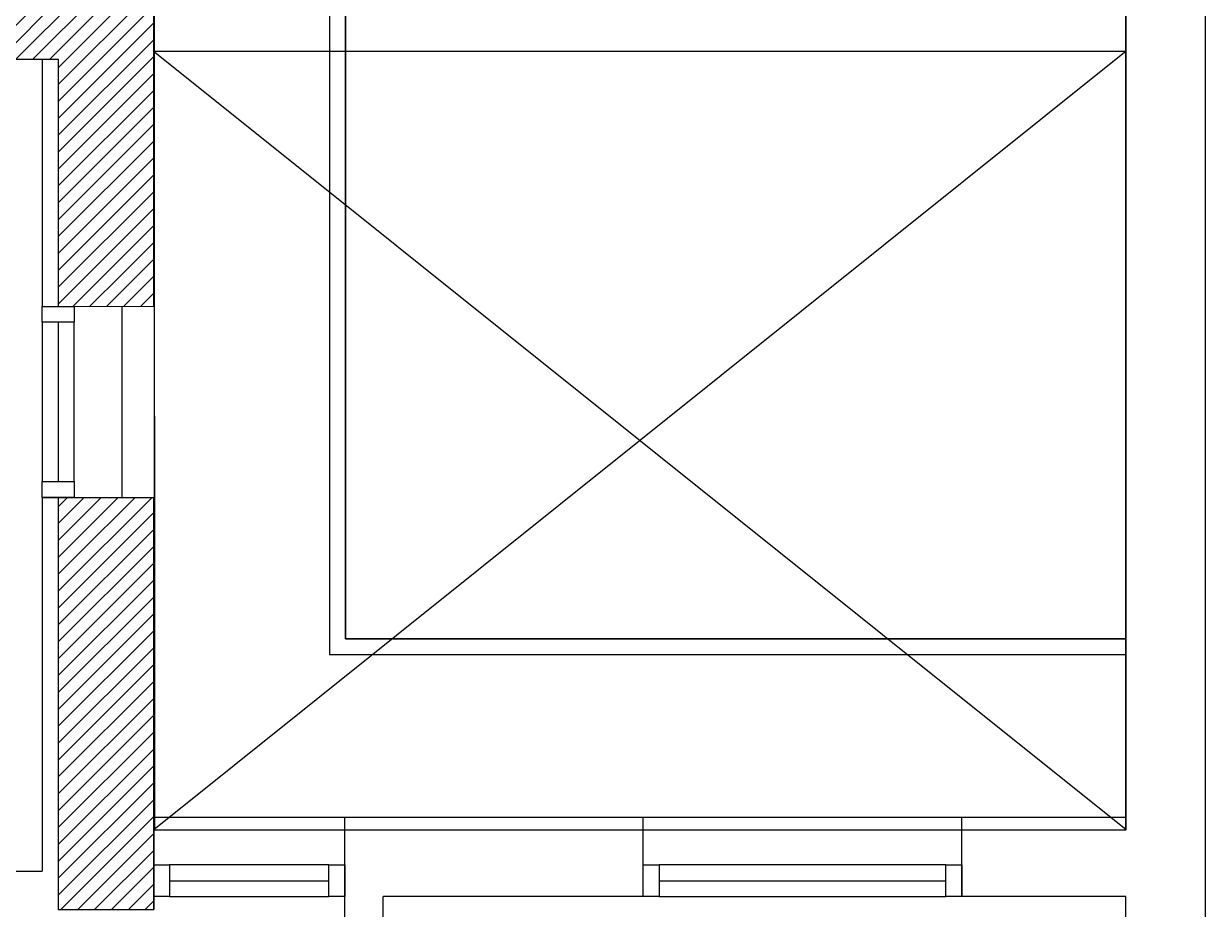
# Model space of a CAD drawing. Extents: x -678889171 to 586587, y -792238163 to 335485.
# Drawn here: x 74781 to 78490, y 73307 to 76089 of the extents above; entities that cross this region are included whole.
import ezdxf

# ---------------------------------------------------------------- set-up
doc = ezdxf.new("R2010")
doc.units = 0
doc.header["$MEASUREMENT"] = 0
doc.set_wipeout_variables(frame=1)
doc.linetypes.add('XR-A-9TH-FLOOR$0$XR-A-CORE$0$$0$HIDDEN-Z', pattern=[3, 2, -1])
doc.linetypes.add('XR-Ducts$0$XR-A-CORE$0$$0$HIDDEN-Z', pattern=[3, 2, -1])
for name, color, linetype in [('XR-A-9TH-FLOOR$0$A-WALL', 252, 'Continuous'), ('XR-A-9TH-FLOOR$0$XR-A-9TH-OLD DESIGN$0$A-WALL', 252, 'Continuous'), ('XR-A-col-910$0$A-COLS', 252, 'Continuous'), ('XR-A-col-910$0$A-SITE-PATT', 252, 'Continuous'), ('XR-A-ST Cat Walk$0$A-FLOR-HRAL', 252, 'Continuous'), ('XR-A-ST Cat Walk$0$A-FLOR-STRS', 252, 'Continuous'), ('XR-A-TYP38$0$XR-A-4TH-OLD DESIGN$0$A-WALL', 252, 'Continuous'), ('XR-A-TYP38$0$XR-A-4TH-OLD DESIGN$0$XR-A-TYP-2-3-4-6-7-8-9-10$0$A-GLAZ', 252, 'Continuous'), ('XR-Ducts$0$XR-A-CORE$0$$0$61-EGY-21-AR-1-GR-0A$0$A-FLOR-OPEN', 252, 'Continuous')]:
    doc.layers.add(name, color=color, linetype=linetype)
for name, color, linetype, lineweight in [('XR-A-9TH-FLOOR$0$XR-A-CORE$0$$0$A-DOOR-OVHD', 252, 'XR-A-9TH-FLOOR$0$XR-A-CORE$0$$0$HIDDEN-Z', 9), ('XR-A-TYP38$0$XR-A-4TH-OLD DESIGN$0$2nd floor towers$0$xref units$0$000 typical apartment(1st  to 11)rev01$0$A-WALL-PRHT', 252, 'Continuous', 20), ('XR-Ducts$0$XR-A-CORE$0$$0$A-DOOR-OVHD', 252, 'XR-Ducts$0$XR-A-CORE$0$$0$HIDDEN-Z', 9)]:
    doc.layers.add(name, color=color, linetype=linetype, lineweight=lineweight)

# ---------------------------------------------------------------- blocks, each defined once
blk = doc.blocks.new('XR-A-ST Cat Walk')
at = {"layer": 'XR-A-ST Cat Walk$0$A-FLOR-HRAL', "elevation": 0}
for points in [[(81038.6, 62882.1), (80488.8, 62880.2), (80490.7, 64685.1), (78540.3, 64684.2), (78542.1, 60585.1), (81040.1, 60585)], [(81038.7, 62832.1), (80438.7, 62830), (80440.7, 64635.1), (78590.3, 64634.3), (78592.1, 60635.1), (81040.1, 60635)]]:
    blk.add_lwpolyline(points, dxfattribs=at)
at = {"layer": 'XR-A-ST Cat Walk$0$A-FLOR-STRS', "elevation": 0}
blk.add_lwpolyline([(81038.7, 62830), (81041.3, 65235.1), (77990, 65235.1), (77992.3, 60035.1), (81039.9, 60035), (81040.1, 60635), (78592.1, 60635.1), (78590.3, 64635.1), (80440.7, 64635.1), (80438.7, 62830)], close=True, dxfattribs=at)
blk = doc.blocks.new('XR-A-col-910$0$col02')
at = {"layer": 'XR-A-col-910$0$A-SITE-PATT'}
h = blk.add_hatch(dxfattribs=at)
h.set_pattern_fill('ANSI31', color=256, scale=300)
h.paths.add_polyline_path([(66279.1, 60365.4), (66279.1, 66065.4), (65979.1, 66065.4), (65979.1, 63435.4), (58829.1, 63435.4), (58829.1, 63035.4), (65979.1, 63035.4), (65979.1, 60365.4)])
at = {"layer": 'XR-A-col-910$0$A-COLS'}
blk.add_lwpolyline([(66279.1, 60365.4), (66279.1, 66065.4), (65979.1, 66065.4), (65979.1, 63435.4), (58829.1, 63435.4), (58829.1, 63035.4), (65979.1, 63035.4), (65979.1, 60365.4)], close=True, dxfattribs=at)
blk = doc.blocks.new('XR-A-col-910')
at = {"layer": 'XR-A-col-910$0$A-SITE-PATT'}
blk.add_blockref('XR-A-col-910$0$col02', (11710.9, -580.4), dxfattribs=at)
blk = doc.blocks.new('XR-Ducts')
at = {"layer": 'XR-Ducts$0$XR-A-CORE$0$$0$61-EGY-21-AR-1-GR-0A$0$A-FLOR-OPEN'}
for p, q in [((81041.4, 60035), (77988.2, 62480)), ((77990, 62480), (81041.4, 62480)), ((81041.4, 62480), (77990, 60035))]:
    blk.add_line(p, q, dxfattribs=at)
at = {"layer": 'XR-Ducts$0$XR-A-CORE$0$$0$A-DOOR-OVHD'}
blk.add_lwpolyline([(78582.9, 60035), (81041.4, 60035), (81041.4, 65235), (77988.2, 65235), (77990, 65485), (77990, 60035)], close=True, dxfattribs=at)
blk = doc.blocks.new('*U1458')
at = {"layer": 'XR-A-TYP38$0$XR-A-4TH-OLD DESIGN$0$XR-A-TYP-2-3-4-6-7-8-9-10$0$A-GLAZ'}
for p, q in [((80476.1, 59997.1), (79576.1, 59997.1)), ((79576.1, 59947.1), (80476.1, 59947.1)), ((79576.1, 59897.1), (80476.1, 59897.1))]:
    blk.add_line(p, q, dxfattribs=at)
blk.add_lwpolyline([(79526.1, 60147.1), (80526.1, 60147.1)], dxfattribs=at)
for points in [[(79526.1, 59997.1), (79576.1, 59997.1), (79576.1, 59897.1), (79526.1, 59897.1)], [(80476.1, 59997.1), (80526.1, 59997.1), (80526.1, 59897.1), (80476.1, 59897.1)]]:
    blk.add_lwpolyline(points, close=True, dxfattribs=at)
blk = doc.blocks.new('*U1459')
at = {"layer": 'XR-A-TYP38$0$XR-A-4TH-OLD DESIGN$0$XR-A-TYP-2-3-4-6-7-8-9-10$0$A-GLAZ'}
for p, q in [((80477.1, 59997.1), (79977.1, 59997.1)), ((79977.1, 59947.1), (80477.1, 59947.1)), ((79977.1, 59897.1), (80477.1, 59897.1))]:
    blk.add_line(p, q, dxfattribs=at)
blk.add_lwpolyline([(79927.1, 60147.1), (80527.1, 60147.1)], dxfattribs=at)
for points in [[(79927.1, 59997.1), (79977.1, 59997.1), (79977.1, 59897.1), (79927.1, 59897.1)], [(80477.1, 59997.1), (80527.1, 59997.1), (80527.1, 59897.1), (80477.1, 59897.1)]]:
    blk.add_lwpolyline(points, close=True, dxfattribs=at)
blk = doc.blocks.new('XR-A-TYP38')
at = {"layer": 'XR-A-TYP38$0$XR-A-4TH-OLD DESIGN$0$A-WALL'}
for p, q in [((79526.1, 59825), (78710, 59825)), ((81040, 59825), (80526.1, 59825))]:
    blk.add_line(p, q, dxfattribs=at)
for points in [[(80526.1, 60075), (81040, 60075), (81040, 62655)], [(81290, 55200), (81290, 62655)], [(77990, 60077.2), (77990, 59785)], [(78590, 57635), (78590, 60075)], [(78590, 60075), (79526.1, 60075)], [(79526.1, 59825), (79526.1, 60075)], [(80526.1, 59825), (80526.1, 60075)], [(76440, 59905), (77640, 59905)], [(78710, 56400), (78710, 59825)], [(81040, 56400), (81040, 59825)]]:
    blk.add_lwpolyline(points, dxfattribs=at)
at = {"layer": 'XR-A-TYP38$0$XR-A-4TH-OLD DESIGN$0$XR-A-TYP-2-3-4-6-7-8-9-10$0$A-GLAZ'}
for name, p in [('*U1459', (-1937.1, -72.1)), ('*U1458', (0, -72.1))]:
    blk.add_blockref(name, p, dxfattribs=at)
blk.add_wipeout([(77640, 61678.7), (77990, 61677.5), (77990, 61078.7), (77640, 61078.7)]).dxf.layer = 'XR-A-TYP38$0$XR-A-4TH-OLD DESIGN$0$2nd floor towers$0$xref units$0$000 typical apartment(1st  to 11)rev01$0$A-WALL-PRHT'
at = {"layer": 'XR-A-TYP38$0$XR-A-4TH-OLD DESIGN$0$A-WALL'}
blk.add_line((77990, 61677.5), (77640, 61678.6), dxfattribs=at)
for points in [[(77990, 62655), (77990, 61677.5)], [(75890, 62455), (77640, 62455), (77640, 61678.6)], [(77640, 61078.7), (77640, 59905.4)], [(77640, 61078.7), (77990, 61078.7)], [(77990, 61078.7), (77990, 60075)]]:
    blk.add_lwpolyline(points, dxfattribs=at)
at = {"layer": 'XR-A-TYP38$0$XR-A-4TH-OLD DESIGN$0$XR-A-TYP-2-3-4-6-7-8-9-10$0$A-GLAZ', "rotation": 269.99998317174}
blk.add_blockref('*U1459', (17742.9, 141605.8), dxfattribs=at)

msp = doc.modelspace()

# ---------------------------------------------------------------- block references
at = {"layer": 'XR-A-9TH-FLOOR$0$A-WALL'}
msp.add_blockref('XR-A-ST Cat Walk', (-2800.4, 13522.1), dxfattribs=at)

# ---------------------------------------------------------------- next in the draw order: block references
msp.add_blockref('XR-A-col-910', (-2800.4, 13522.1), dxfattribs=at)

# ---------------------------------------------------------------- next in the draw order: block references
msp.add_blockref('XR-Ducts', (-2800.4, 13522.1), dxfattribs=at)

# ---------------------------------------------------------------- next in the draw order: linework, layer by layer
at = {"layer": 'XR-A-9TH-FLOOR$0$XR-A-9TH-OLD DESIGN$0$A-WALL'}
msp.add_lwpolyline([(77725.6, 73597.1), (78239.6, 73597.1), (78239.6, 78760.9)], dxfattribs=at)
at = {"layer": 'XR-A-9TH-FLOOR$0$XR-A-CORE$0$$0$A-DOOR-OVHD'}
msp.add_lwpolyline([(75782.5, 73557.1), (78241, 73557.1), (78241, 78757.1), (75187.8, 78757.1), (75189.6, 79007.1), (75189.6, 73557.1)], close=True, dxfattribs=at)

# ---------------------------------------------------------------- next in the draw order: block references
at = {"layer": 'XR-A-9TH-FLOOR$0$A-WALL'}
msp.add_blockref('XR-A-TYP38', (-2800.4, 13522.1), dxfattribs=at)

doc.saveas('drawing.dxf')
